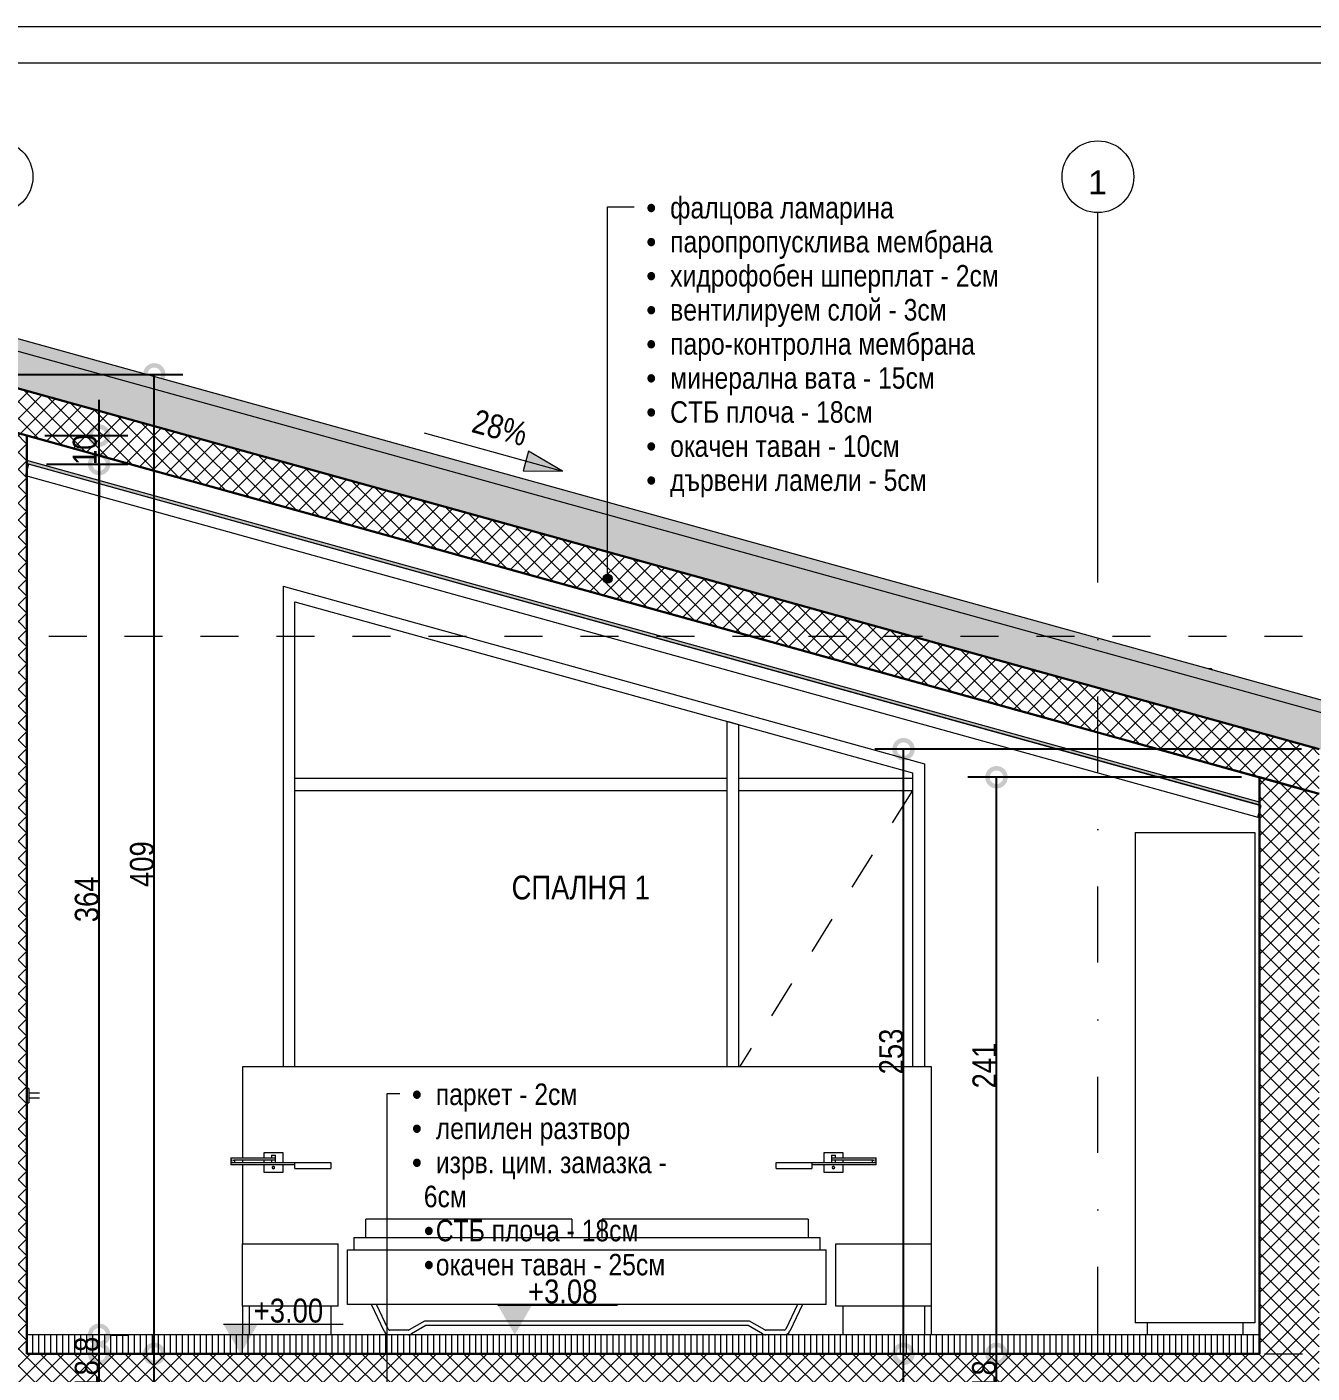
# Model space of a CAD drawing. Header units: centimetres. Extents: x 0 to 25250, y 0 to 2250.
# Drawn here: x 13511 to 14048, y 1687 to 2250 of the extents above; entities that cross this region are included whole.
import ezdxf

# ---------------------------------------------------------------- set-up
doc = ezdxf.new("R2010")
doc.units = ezdxf.units.CM
doc.linetypes.add('21-View-1$0$Dash', pattern=[31.75, 15.875, -15.875])
doc.linetypes.add('21-View-1$0$Dash dot', pattern=[79.375, 31.75, -23.8125, 0, -23.8125])
for name, color, linetype, lineweight in [('A-ANNO-DIMS', 7, 'Continuous', 9), ('A-ANNO-NOTE', 7, 'Continuous', 9), ('A-AREA-IDEN', 7, 'Continuous', 9), ('A-CLNG', 7, 'Continuous', 15), ('A-CLNG-PATT', 7, 'Continuous', 15), ('A-DETL', 7, 'Continuous', 9), ('A-DETL-MBND', 7, 'Continuous', 9), ('A-DOOR', 7, 'Continuous', 9), ('A-FLOR-FNSH', 7, 'Continuous', 9), ('A-FLOR-LEVL', 7, 'Continuous', 9), ('A-FLOR-MCUT', 7, 'Continuous', 9), ('A-FLOR-PATT', 7, 'Continuous', 9), ('A-GLAZ-CWMG', 7, 'Continuous', 9), ('A-ROOF', 7, 'Continuous', 9), ('A-ROOF-FNSH', 7, 'Continuous', 9), ('A-ROOF-OTLN', 7, 'Continuous', 9), ('A-ROOF-PATT', 7, 'Continuous', 9), ('A-WALL', 7, 'Continuous', 9), ('E-LITE-EQPM', 7, 'Continuous', 9), ('G-ANNO-DIMS', 7, 'Continuous', 9), ('G-ANNO-TEXT', 7, 'Continuous', 9), ('G-ANNO-TTLB', 7, 'Continuous', 9), ('I-FURN', 7, 'Continuous', 9), ('I-WALL', 7, 'Continuous', 9), ('S-COLS', 7, 'Continuous', 9), ('S-GRID', 7, 'Continuous', 9), ('S-GRID-IDEN', 7, 'Continuous', 9)]:
    doc.layers.add(name, color=color, linetype=linetype, lineweight=lineweight)
doc.styles.add('21-View-1$0$Arial', font='arial.ttf', dxfattribs={"height": 10})
doc.styles.add('21-View-1$0$Arial Narrow', font='ARIALN.TTF', dxfattribs={"height": 10})
doc.styles.add('21-View-1$0$Arial Narrow_1', font='ARIALN.TTF', dxfattribs={"height": 10})
doc.styles.add('21-View-1$0$Arial Narrow_2', font='ARIALN.TTF', dxfattribs={"height": 9})
doc.styles.add('21-View-1$0$Arial Narrow_3', font='ARIALN.TTF', dxfattribs={"height": 10})
doc.dimstyles.new('21-View-1$0$TEC_DIM', dxfattribs={"dimscale": 30.48, "dimtxt": 10.23431, "dimasz": 0.492126, "dimexe": 0.393701, "dimexo": 0.246063, "dimgap": 0, "dimtad": 1, "dimdec": 0, "dimzin": 0, "dimdsep": 46, "dimtxsty": '21-View-1$0$Arial Narrow', "dimblk1": '21-View-1$0$_DotSmall', "dimblk2": '21-View-1$0$_DotSmall', "dimsah": 1, "dimcen": 0.09, "dimazin": 0, "dimtfac": 1, "dimtdec": 4, "dimtix": 1, "dimtmove": 0, "dimatfit": 3, "dimfxl": 1, "dimtvp": 1, "dimtolj": 1, "dimtzin": 0, "dimarcsym": 2})
doc.dimstyles.new('21-View-1$0$TEC_DIM_1', dxfattribs={"dimscale": 30.48, "dimtxt": 10.23431, "dimasz": 0.492126, "dimexe": 0.393701, "dimexo": 0.246063, "dimgap": 0, "dimtad": 1, "dimdec": 0, "dimzin": 0, "dimdsep": 46, "dimtxsty": '21-View-1$0$Arial Narrow_3', "dimblk1": '21-View-1$0$_DotSmall', "dimblk2": '21-View-1$0$_DotSmall', "dimsah": 1, "dimcen": 0.09, "dimazin": 0, "dimtfac": 1, "dimtdec": 4, "dimtix": 1, "dimtmove": 0, "dimatfit": 3, "dimfxl": 1, "dimtvp": 1, "dimtolj": 1, "dimtzin": 0, "dimarcsym": 2})
pattern_1 = [(45, (13129.3803, 1729.181), (-3.535534, 3.535534), []), (135, (13129.3803, 1729.181), (-3.535534, -3.535534), [])]

# ---------------------------------------------------------------- blocks, each defined once
blk = doc.blocks.new('TEC_ОФИЦИАЛНА РАМКА - TEC_ОФИЦИАЛНА РАМКА-2548455-СГРАДА ТИП III - ВЕРТИКАЛНИ РАЗРЕЗИ 3-3_ 4-4')
at = {"layer": 'G-ANNO-TTLB'}
for p, q in [((41.621, 40.554), (-15.379, 40.554)), ((-13.129, 40.254), (41.321, 40.254))]:
    blk.add_line(p, q, dxfattribs=at)
blk = doc.blocks.new('ЛЕГЛО - ДВОЙНО - 200x200cm-2336722-3-3')
at = {"layer": 'I-FURN', "color": 253, "true_color": 0xaaaaaa}
for p, q in [((-456.49, 356.26), (-542.52, 356.26)), ((-542.52, 353.72), (-542.52, 356.26)), ((-456.49, 356.26), (-456.49, 353.72)), ((-357.76, 356.26), (-443.79, 356.26)), ((-443.79, 353.72), (-443.79, 356.26)), ((-357.76, 356.26), (-357.76, 353.72)), ((-542.52, 351.18), (-542.52, 353.72)), ((-542.52, 348.64), (-542.52, 351.18)), ((-456.49, 353.72), (-456.49, 351.18)), ((-456.49, 351.18), (-456.49, 348.64)), ((-443.79, 351.18), (-443.79, 353.72)), ((-443.79, 348.64), (-443.79, 351.18)), ((-357.76, 353.72), (-357.76, 351.18)), ((-357.76, 351.18), (-357.76, 348.64)), ((-594.14, 346), (-554.14, 346)), ((-594.14, 320), (-594.14, 346)), ((-554.14, 320), (-554.14, 346)), ((-550.14, 343.56), (-350.14, 343.56)), ((-550.14, 320.7), (-550.14, 343.56)), ((-547.6, 348.64), (-547.6, 343.56)), ((-547.6, 348.64), (-545.06, 348.64)), ((-545.06, 348.64), (-355.22, 348.64)), ((-355.22, 348.64), (-352.68, 348.64)), ((-352.68, 343.56), (-352.68, 348.64)), ((-350.14, 320.7), (-350.14, 343.56)), ((-346.14, 346), (-306.14, 346)), ((-346.14, 320), (-346.14, 346)), ((-306.14, 320), (-306.14, 346)), ((-554.14, 320), (-594.14, 320)), ((-591.14, 308), (-591.14, 320)), ((-557.14, 320), (-557.14, 308)), ((-350.14, 320.7), (-550.14, 320.7)), ((-534.92, 309.47), (-540.15, 320.7)), ((-533.19, 310.27), (-538.05, 320.7)), ((-533.16, 310.27), (-538.02, 320.7)), ((-362.23, 320.7), (-367.1, 310.27)), ((-360.13, 320.7), (-365.37, 309.47)), ((-306.14, 320), (-346.14, 320)), ((-343.14, 308), (-343.14, 320)), ((-309.14, 320), (-309.14, 308)), ((-524.75, 309.91), (-532.61, 309.91)), ((-517.98, 313.72), (-524.44, 309.99)), ((-517.47, 311.81), (-523.48, 308.34)), ((-517.44, 311.81), (-523.45, 308.34)), ((-382.3, 313.72), (-517.98, 313.72)), ((-382.81, 311.81), (-517.47, 311.81)), ((-376.8, 308.34), (-382.81, 311.81)), ((-375.85, 309.99), (-382.3, 313.72)), ((-367.67, 309.91), (-375.53, 309.91)), ((-524.75, 308), (-532.61, 308)), ((-367.67, 308), (-375.53, 308))]:
    blk.add_line(p, q, dxfattribs=at)
for centre, radius, start, end in [((-532.61, 310.54), 0.635, 205, 270), ((-532.58, 310.54), 0.635, 205, 270), ((-524.75, 310.54), 0.635, 270, 300), ((-375.53, 310.54), 0.635, 240, 270), ((-367.67, 310.54), 0.635, 270, 335), ((-532.61, 310.54), 2.54, 205, 270), ((-524.75, 310.54), 2.54, 270, 300), ((-524.72, 310.54), 2.54, 285, 300), ((-375.53, 310.54), 2.54, 240, 270), ((-367.67, 310.54), 2.54, 270, 335)]:
    blk.add_arc(centre, radius, start, end, dxfattribs=at)
blk = doc.blocks.new('ГАРДЕРОБ - Гардероб 210-2502721-3-3')
at = {"layer": 'I-FURN', "color": 253, "true_color": 0xaaaaaa}
for p, q in [((-221.14, 518), (-171.14, 518)), ((-221.14, 518), (-221.14, 313)), ((-171.14, 518), (-171.14, 313)), ((-171.14, 313), (-221.14, 313)), ((-216.14, 313), (-216.14, 308)), ((-176.14, 313), (-176.14, 308))]:
    blk.add_line(p, q, dxfattribs=at)
blk = doc.blocks.new('Rectangular Mullion - TEC_DOGRAMA_TERASI_EX-2486679-3-3')
at = {"layer": 'A-GLAZ-CWMG'}
blk.add_line((-314.14, 538), (-314.14, 420), dxfattribs=at)
blk = doc.blocks.new('Rectangular Mullion - TEC_DOGRAMA_TERASI_EX-2493950-3-3')
at = {"layer": 'A-GLAZ-CWMG'}
blk.add_line((-572.14, 538), (-572.14, 614.4), dxfattribs=at)
blk = doc.blocks.new('Rectangular Mullion - TEC_DOGRAMA_TERASI_INT-2486674-3-3')
at = {"layer": 'A-GLAZ-CWMG'}
for p, q in [((-391.64, 538), (-391.64, 420)), ((-386.64, 420), (-386.64, 538))]:
    blk.add_line(p, q, dxfattribs=at)
blk = doc.blocks.new('TEC_DOOR-INT - 80x200-V1-3-3')
at = {"layer": 'A-DOOR'}
for p, q in [((-683.34, 411), (-684.14, 411)), ((-683.34, 411), (-683.34, 408)), ((-680.34, 409), (-683.34, 409)), ((-683.34, 408), (-683.34, 405)), ((-683.34, 407), (-680.34, 407)), ((-684.14, 405), (-683.34, 405))]:
    blk.add_line(p, q, dxfattribs=at)
at = {"layer": 'A-DOOR', "flags": 128}
for points in [[(-678.84, 409), (-678.84, 409), (-678.85, 409), (-678.85, 409), (-678.86, 409), (-678.87, 409), (-678.89, 409), (-678.9, 409), (-678.92, 409), (-678.94, 409), (-678.96, 409), (-678.99, 409), (-679.01, 409), (-679.04, 409), (-679.07, 409), (-679.11, 409), (-679.14, 409), (-679.18, 409), (-679.22, 409), (-679.26, 409), (-679.3, 409), (-679.34, 409), (-679.39, 409), (-679.43, 409), (-679.48, 409), (-679.53, 409), (-679.58, 409), (-679.64, 409), (-679.69, 409), (-679.74, 409), (-679.8, 409), (-679.86, 409), (-679.91, 409), (-679.97, 409), (-680.03, 409), (-680.09, 409), (-680.15, 409), (-680.21, 409), (-680.27, 409), (-680.33, 409), (-680.34, 409)], [(-680.34, 407), (-680.28, 407), (-680.22, 407), (-680.16, 407), (-680.1, 407), (-680.05, 407), (-679.99, 407), (-679.93, 407), (-679.87, 407), (-679.82, 407), (-679.76, 407), (-679.7, 407), (-679.65, 407), (-679.6, 407), (-679.55, 407), (-679.5, 407), (-679.45, 407), (-679.4, 407), (-679.35, 407), (-679.31, 407), (-679.27, 407), (-679.23, 407), (-679.19, 407), (-679.15, 407), (-679.11, 407), (-679.08, 407), (-679.05, 407), (-679.02, 407), (-678.99, 407), (-678.97, 407), (-678.95, 407), (-678.92, 407), (-678.91, 407), (-678.89, 407), (-678.88, 407), (-678.87, 407), (-678.86, 407), (-678.85, 407), (-678.85, 407), (-678.84, 407)]]:
    blk.add_lwpolyline(points, dxfattribs=at)
blk = doc.blocks.new('TEC-GLASSDOOR - TEC-GLASSDOOR-2486681-3-3')
at = {"layer": 'A-DOOR', "linetype": '21-View-1$0$Dash'}
blk.add_line((-314.14, 535.5), (-386.44, 420), dxfattribs=at)
blk = doc.blocks.new('Rectangular Mullion - TEC_DOGRAMA_TERASI_EX-2493953-3-3')
at = {"layer": 'A-GLAZ-CWMG'}
blk.add_line((-314.14, 542.85), (-314.14, 538), dxfattribs=at)
blk = doc.blocks.new('Rectangular Mullion - TEC_DOGRAMA_TERASI_EX-2486685-3-3')
at = {"layer": 'A-GLAZ-CWMG'}
blk.add_line((-572.14, 420), (-572.14, 538), dxfattribs=at)
blk = doc.blocks.new('Rectangular Mullion - TEC_DOGRAMA_TERASI_INT-2419928-3-3')
at = {"layer": 'A-GLAZ-CWMG'}
for p, q in [((-572.14, 535.5), (-572.14, 540.5)), ((-391.64, 540.5), (-572.14, 540.5)), ((-391.64, 540.5), (-391.64, 535.5)), ((-572.14, 535.5), (-391.64, 535.5))]:
    blk.add_line(p, q, dxfattribs=at)
blk = doc.blocks.new('Rectangular Mullion - TEC_DOGRAMA_TERASI_INT-2419929-3-3')
at = {"layer": 'A-GLAZ-CWMG'}
for p, q in [((-386.64, 535.5), (-386.64, 540.5)), ((-314.14, 540.5), (-386.64, 540.5)), ((-314.14, 540.5), (-314.14, 535.5)), ((-386.64, 535.5), (-314.14, 535.5))]:
    blk.add_line(p, q, dxfattribs=at)
blk = doc.blocks.new('Rectangular Mullion - TEC_DOGRAMA_TERASI_INT-2493947-3-3')
at = {"layer": 'A-GLAZ-CWMG'}
for p, q in [((-390.48, 564.02), (-391.64, 564.35)), ((-391.64, 564.35), (-391.64, 538)), ((-386.64, 562.96), (-390.48, 564.02)), ((-386.64, 538), (-386.64, 562.96))]:
    blk.add_line(p, q, dxfattribs=at)
blk = doc.blocks.new('Rectangular Mullion - TEC_DOGRAMA_TERASI_EX-2493948-3-3')
at = {"layer": 'A-GLAZ-CWMG'}
blk.add_line((-390.48, 564.02), (-314.14, 542.85), dxfattribs=at)
blk = doc.blocks.new('Rectangular Mullion - TEC_DOGRAMA_TERASI_EX-2493949-3-3')
at = {"layer": 'A-GLAZ-CWMG'}
blk.add_line((-572.14, 614.4), (-390.48, 564.02), dxfattribs=at)
blk = doc.blocks.new('Grid - TEC_GRID_CIRCLE-145857-3-3')
at = {"layer": 'S-GRID-IDEN'}
blk.add_circle((-696.64, 792.09), 15, dxfattribs=at)
blk = doc.blocks.new('Spot Elevations - ELEVATION_PROJECT-150941-3-3')
at = {"layer": 'A-ANNO-NOTE'}
blk.add_hatch(color=256, dxfattribs=at).paths.add_polyline_path([(-602.03, 312.39), (-587.72, 312.39), (-594.88, 300)])
blk.add_line((-602.03, 312.39), (-552.03, 312.39), dxfattribs=at)
blk = doc.blocks.new('21-View-1$0$_DotSmall')
at = {"color": 0, "linetype": 'ByBlock', "const_width": 0.5}
blk.add_lwpolyline([(-0.0625, 0, 1), (0.0625, 0, 1)], format="xyb", close=True, dxfattribs=at)
blk = doc.blocks.new('*D3119')
at = {"layer": 'A-ANNO-DIMS', "color": 0, "lineweight": -2, "transparency": 16777216}
for p, q in [((13541.42, 1677.28), (13541.42, 1695.28)), ((13546.27, 1695.28), (13553.42, 1695.28)), ((13546.27, 1677.28), (13553.42, 1677.28))]:
    blk.add_line(p, q, dxfattribs=at)
at = {"layer": 'A-ANNO-DIMS', "color": 0, "lineweight": -2, "transparency": 16777216, "xscale": 15, "yscale": 15, "zscale": 15}
for p, rotation in [((13541.42, 1695.28), 90), ((13541.42, 1677.28), 270)]:
    blk.add_blockref('21-View-1$0$_DotSmall', p, dxfattribs=dict(at, rotation=rotation))
at = {"layer": 'A-ANNO-DIMS', "color": 0, "transparency": 16777216, "insert": (13536.32, 1686.28), "char_height": 10, "width": 15.2053, "attachment_point": 5, "rotation": 90, "style": '21-View-1$0$Arial Narrow'}
blk.add_mtext('\\A1;18', dxfattribs=at)
blk = doc.blocks.new('*D3120')
at = {"layer": 'A-ANNO-DIMS', "color": 0, "lineweight": -2, "transparency": 16777216}
for p, q in [((13541.42, 1695.28), (13541.42, 1703.28)), ((13546.27, 1703.28), (13553.42, 1703.28)), ((13546.27, 1695.28), (13553.42, 1695.28))]:
    blk.add_line(p, q, dxfattribs=at)
at = {"layer": 'A-ANNO-DIMS', "color": 0, "lineweight": -2, "transparency": 16777216, "xscale": 15, "yscale": 15, "zscale": 15}
for p, rotation in [((13541.42, 1703.28), 90), ((13541.42, 1695.28), 270)]:
    blk.add_blockref('21-View-1$0$_DotSmall', p, dxfattribs=dict(at, rotation=rotation))
at = {"layer": 'A-ANNO-DIMS', "color": 0, "transparency": 16777216, "insert": (13536.32, 1699.28), "char_height": 10, "width": 7.6026, "attachment_point": 5, "rotation": 90, "style": '21-View-1$0$Arial Narrow'}
blk.add_mtext('\\A1;8', dxfattribs=at)
blk = doc.blocks.new('*D3121')
at = {"layer": 'A-ANNO-DIMS', "color": 0, "lineweight": -2, "transparency": 16777216}
for p, q in [((13519.41, 2067.28), (13553.42, 2067.28)), ((13541.42, 1703.28), (13541.42, 2067.28)), ((13546.27, 1703.28), (13553.42, 1703.28))]:
    blk.add_line(p, q, dxfattribs=at)
at = {"layer": 'A-ANNO-DIMS', "color": 0, "lineweight": -2, "transparency": 16777216, "xscale": 15, "yscale": 15, "zscale": 15}
for p, rotation in [((13541.42, 2067.28), 90), ((13541.42, 1703.28), 270)]:
    blk.add_blockref('21-View-1$0$_DotSmall', p, dxfattribs=dict(at, rotation=rotation))
at = {"layer": 'A-ANNO-DIMS', "color": 0, "transparency": 16777216, "insert": (13536.32, 1885.28), "char_height": 10, "width": 22.8079, "attachment_point": 5, "rotation": 90, "style": '21-View-1$0$Arial Narrow'}
blk.add_mtext('\\A1;364', dxfattribs=at)
blk = doc.blocks.new('*D3122')
at = {"layer": 'A-ANNO-DIMS', "color": 0, "lineweight": -2, "transparency": 16777216}
for p, q in [((13541.42, 2079.14), (13541.42, 2094.14)), ((13518.75, 2079.14), (13553.42, 2079.14)), ((13541.42, 2067.28), (13541.42, 2079.14)), ((13519.41, 2067.28), (13553.42, 2067.28)), ((13541.42, 2067.28), (13541.42, 2052.28))]:
    blk.add_line(p, q, dxfattribs=at)
at = {"layer": 'A-ANNO-DIMS', "color": 0, "lineweight": -2, "transparency": 16777216, "xscale": 15, "yscale": 15, "zscale": 15}
for p, rotation in [((13541.42, 2079.14), 270), ((13541.42, 2067.28), 90)]:
    blk.add_blockref('21-View-1$0$_DotSmall', p, dxfattribs=dict(at, rotation=rotation))
at = {"layer": 'A-ANNO-DIMS', "color": 0, "transparency": 16777216, "insert": (13535.47, 2073.21), "char_height": 10, "width": 15.2053, "attachment_point": 5, "rotation": 90, "style": '21-View-1$0$Arial Narrow_3'}
blk.add_mtext('\\A1;\u200e10', dxfattribs=at)
blk = doc.blocks.new('*D3124')
at = {"layer": 'A-ANNO-DIMS', "color": 0, "lineweight": -2, "transparency": 16777216}
for p, q in [((13564.45, 1395.28), (13564.45, 1695.28)), ((13569.3, 1695.28), (13576.45, 1695.28)), ((13569.3, 1395.28), (13576.45, 1395.28))]:
    blk.add_line(p, q, dxfattribs=at)
at = {"layer": 'A-ANNO-DIMS', "color": 0, "lineweight": -2, "transparency": 16777216, "xscale": 15, "yscale": 15, "zscale": 15}
for p, rotation in [((13564.45, 1695.28), 90), ((13564.45, 1395.28), 270)]:
    blk.add_blockref('21-View-1$0$_DotSmall', p, dxfattribs=dict(at, rotation=rotation))
at = {"layer": 'A-ANNO-DIMS', "color": 0, "transparency": 16777216, "insert": (13559.34, 1545.28), "char_height": 10, "width": 22.8079, "attachment_point": 5, "rotation": 90, "style": '21-View-1$0$Arial Narrow'}
blk.add_mtext('\\A1;300', dxfattribs=at)
blk = doc.blocks.new('*D3125')
at = {"layer": 'A-ANNO-DIMS', "color": 0, "lineweight": -2, "transparency": 16777216}
for p, q in [((13493.75, 2104.76), (13576.45, 2104.76)), ((13564.45, 1695.28), (13564.45, 2104.76)), ((13569.3, 1695.28), (13576.45, 1695.28))]:
    blk.add_line(p, q, dxfattribs=at)
at = {"layer": 'A-ANNO-DIMS', "color": 0, "lineweight": -2, "transparency": 16777216, "xscale": 15, "yscale": 15, "zscale": 15}
for p, rotation in [((13564.45, 2104.76), 90), ((13564.45, 1695.28), 270)]:
    blk.add_blockref('21-View-1$0$_DotSmall', p, dxfattribs=dict(at, rotation=rotation))
at = {"layer": 'A-ANNO-DIMS', "color": 0, "transparency": 16777216, "insert": (13559.34, 1900.02), "char_height": 10, "width": 22.8079, "attachment_point": 5, "rotation": 90, "style": '21-View-1$0$Arial Narrow'}
blk.add_mtext('\\A1;409', dxfattribs=at)
blk = doc.blocks.new('*D3128')
at = {"layer": 'A-ANNO-DIMS', "color": 0, "lineweight": -2, "transparency": 16777216}
for p, q in [((13916.35, 1677.28), (13916.35, 1695.28)), ((13921.2, 1695.28), (13928.35, 1695.28)), ((13921.2, 1677.28), (13928.35, 1677.28))]:
    blk.add_line(p, q, dxfattribs=at)
at = {"layer": 'A-ANNO-DIMS', "color": 0, "lineweight": -2, "transparency": 16777216, "xscale": 15, "yscale": 15, "zscale": 15}
for p, rotation in [((13916.35, 1695.28), 90), ((13916.35, 1677.28), 270)]:
    blk.add_blockref('21-View-1$0$_DotSmall', p, dxfattribs=dict(at, rotation=rotation))
at = {"layer": 'A-ANNO-DIMS', "color": 0, "transparency": 16777216, "insert": (13911.24, 1686.28), "char_height": 10, "width": 15.2053, "attachment_point": 5, "rotation": 90, "style": '21-View-1$0$Arial Narrow'}
blk.add_mtext('\\A1;18', dxfattribs=at)
blk = doc.blocks.new('*D3129')
at = {"layer": 'A-ANNO-DIMS', "color": 0, "lineweight": -2, "transparency": 16777216}
for p, q in [((14018.75, 1936.32), (13904.35, 1936.32)), ((13916.35, 1695.28), (13916.35, 1936.32)), ((13921.2, 1695.28), (13928.35, 1695.28))]:
    blk.add_line(p, q, dxfattribs=at)
at = {"layer": 'A-ANNO-DIMS', "color": 0, "lineweight": -2, "transparency": 16777216, "xscale": 15, "yscale": 15, "zscale": 15}
for p, rotation in [((13916.35, 1936.32), 90), ((13916.35, 1695.28), 270)]:
    blk.add_blockref('21-View-1$0$_DotSmall', p, dxfattribs=dict(at, rotation=rotation))
at = {"layer": 'A-ANNO-DIMS', "color": 0, "transparency": 16777216, "insert": (13911.33, 1815.8), "char_height": 10, "width": 22.8079, "attachment_point": 5, "rotation": 90, "style": '21-View-1$0$Arial Narrow'}
blk.add_mtext('\\A1;241', dxfattribs=at)
blk = doc.blocks.new('*D3131')
at = {"layer": 'A-ANNO-DIMS', "color": 0, "lineweight": -2, "transparency": 16777216}
for p, q in [((13877.51, 1395.28), (13877.51, 1695.28)), ((13882.36, 1695.28), (13889.51, 1695.28)), ((13882.36, 1395.28), (13889.51, 1395.28))]:
    blk.add_line(p, q, dxfattribs=at)
at = {"layer": 'A-ANNO-DIMS', "color": 0, "lineweight": -2, "transparency": 16777216, "xscale": 15, "yscale": 15, "zscale": 15}
for p, rotation in [((13877.51, 1695.28), 90), ((13877.51, 1395.28), 270)]:
    blk.add_blockref('21-View-1$0$_DotSmall', p, dxfattribs=dict(at, rotation=rotation))
at = {"layer": 'A-ANNO-DIMS', "color": 0, "transparency": 16777216, "insert": (13872.41, 1545.28), "char_height": 10, "width": 22.8079, "attachment_point": 5, "rotation": 90, "style": '21-View-1$0$Arial Narrow'}
blk.add_mtext('\\A1;300', dxfattribs=at)
blk = doc.blocks.new('*D3132')
at = {"layer": 'A-ANNO-DIMS', "color": 0, "lineweight": -2, "transparency": 16777216}
for p, q in [((14043.75, 1948.07), (13865.51, 1948.07)), ((13877.51, 1695.28), (13877.51, 1948.07)), ((13882.36, 1695.28), (13889.51, 1695.28))]:
    blk.add_line(p, q, dxfattribs=at)
at = {"layer": 'A-ANNO-DIMS', "color": 0, "lineweight": -2, "transparency": 16777216, "xscale": 15, "yscale": 15, "zscale": 15}
for p, rotation in [((13877.51, 1948.07), 90), ((13877.51, 1695.28), 270)]:
    blk.add_blockref('21-View-1$0$_DotSmall', p, dxfattribs=dict(at, rotation=rotation))
at = {"layer": 'A-ANNO-DIMS', "color": 0, "transparency": 16777216, "insert": (13872.41, 1821.68), "char_height": 10, "width": 22.8079, "attachment_point": 5, "rotation": 90, "style": '21-View-1$0$Arial Narrow'}
blk.add_mtext('\\A1;253', dxfattribs=at)
blk = doc.blocks.new('Rectangular Mullion - TEC_LAMEL-1726567-3-3')
at = {"layer": 'A-GLAZ-CWMG', "color": 253, "lineweight": 5, "true_color": 0xaaaaaa}
for p, q in [((-683.48, 672), (-684.81, 667.18)), ((-168.48, 529.18), (-683.48, 672)), ((-684.81, 667.18), (-169.81, 524.36)), ((-169.81, 524.36), (-168.48, 529.18))]:
    blk.add_line(p, q, dxfattribs=at)
blk = doc.blocks.new('Nachttisch-Leuchte Gelenkarm - 470lm _ 3200K _ 220x420-1642099-3-3')
at = {"layer": 'E-LITE-EQPM', "lineweight": 5}
for p, q in [((-577.14, 384), (-585.14, 384)), ((-585.14, 384), (-585.14, 382)), ((-581.94, 383), (-581.94, 382)), ((-581.94, 383), (-580.34, 383)), ((-580.34, 382), (-580.34, 383)), ((-577.14, 380), (-577.14, 384)), ((-598.94, 382), (-598.94, 381)), ((-598.94, 382), (-597.55, 382)), ((-598.94, 381), (-598.94, 380)), ((-598.14, 380), (-598.94, 380)), ((-598.94, 380), (-598.94, 379)), ((-598.94, 380), (-598.14, 380)), ((-598.14, 379), (-598.94, 379)), ((-598.91, 381), (-598.84, 381)), ((-598.61, 381), (-598.68, 381)), ((-598.61, 381), (-598.54, 381)), ((-598.35, 381), (-598.5, 381)), ((-598.14, 380), (-572.14, 380)), ((-572.14, 379), (-598.14, 379)), ((-598.1, 381), (-597.94, 381)), ((-597.89, 381), (-597.74, 381)), ((-597.64, 381), (-597.71, 381)), ((-597.64, 381), (-597.58, 381)), ((-597.55, 382), (-580.58, 382)), ((-580.58, 381), (-597.55, 381)), ((-597.34, 380), (-597.34, 381)), ((-585.14, 381), (-585.14, 380)), ((-585.14, 379), (-585.14, 376)), ((-581.94, 381), (-581.94, 380)), ((-580.45, 382), (-580.54, 382)), ((-580.54, 381), (-580.45, 381)), ((-580.37, 382), (-580.42, 382)), ((-580.42, 381), (-580.37, 381)), ((-580.36, 382), (-580.34, 382)), ((-580.34, 381), (-580.36, 381)), ((-580.34, 381), (-580.34, 382)), ((-580.34, 380), (-580.34, 381)), ((-577.14, 376), (-577.14, 379)), ((-572.14, 377.5), (-572.14, 380)), ((-572.14, 380), (-557.14, 380)), ((-572.14, 377.5), (-557.14, 377.5)), ((-557.14, 380), (-557.14, 377.5)), ((-585.14, 376), (-577.14, 376))]:
    blk.add_line(p, q, dxfattribs=at)
for start, end in [(0, 180), (150, 180), (180, 0), (180, 225), (15, 120), (240, 0)]:
    blk.add_arc((-581.14, 377.9), 0.5, start, end, dxfattribs=at)
blk = doc.blocks.new('Nachttisch-Leuchte Gelenkarm - 470lm _ 3200K _ 220x420-1674104-3-3')
at = {"layer": 'E-LITE-EQPM', "lineweight": 5}
for p, q in [((-351.14, 384), (-351.14, 380)), ((-343.14, 384), (-351.14, 384)), ((-347.94, 383), (-347.94, 382)), ((-347.94, 383), (-346.34, 383)), ((-346.34, 382), (-346.34, 383)), ((-343.14, 382), (-343.14, 384)), ((-371.14, 377.5), (-371.14, 380)), ((-371.14, 380), (-356.14, 380)), ((-371.14, 377.5), (-356.14, 377.5)), ((-356.14, 380), (-356.14, 377.5)), ((-356.14, 380), (-330.14, 380)), ((-330.14, 379), (-356.14, 379)), ((-351.14, 379), (-351.14, 376)), ((-347.94, 382), (-347.94, 381)), ((-347.94, 382), (-347.93, 382)), ((-347.93, 381), (-347.94, 381)), ((-347.94, 381), (-347.94, 380)), ((-347.92, 382), (-347.86, 382)), ((-347.86, 381), (-347.92, 381)), ((-347.71, 382), (-330.74, 382)), ((-330.74, 381), (-347.71, 381)), ((-346.34, 380), (-346.34, 381)), ((-343.14, 380), (-343.14, 381)), ((-343.14, 376), (-343.14, 379)), ((-330.94, 381), (-330.94, 380)), ((-330.74, 382), (-329.34, 382)), ((-330.71, 381), (-330.65, 381)), ((-330.58, 381), (-330.65, 381)), ((-330.54, 381), (-330.39, 381)), ((-330.35, 381), (-330.19, 381)), ((-329.34, 380), (-330.14, 380)), ((-330.14, 380), (-329.34, 380)), ((-329.34, 379), (-330.14, 379)), ((-329.78, 381), (-329.93, 381)), ((-329.74, 381), (-329.67, 381)), ((-329.61, 381), (-329.67, 381)), ((-329.47, 381), (-329.57, 381)), ((-329.38, 381), (-329.45, 381)), ((-329.34, 381), (-329.34, 382)), ((-329.34, 380), (-329.34, 381)), ((-329.34, 379), (-329.34, 380)), ((-351.14, 376), (-343.14, 376))]:
    blk.add_line(p, q, dxfattribs=at)
for start, end in [(0, 180), (180, 0), (180, 300), (120, 165), (60, 116.8019), (315, 0), (0, 30)]:
    blk.add_arc((-347.14, 377.9), 0.5, start, end, dxfattribs=at)

msp = doc.modelspace()

# ---------------------------------------------------------------- block references
at = {"layer": 'G-ANNO-TTLB', "xscale": 49.99999999999999, "yscale": 49.99999999999999, "zscale": 49.99999999999999}
msp.add_blockref('TEC_ОФИЦИАЛНА РАМКА - TEC_ОФИЦИАЛНА РАМКА-2548455-СГРАДА ТИП III - ВЕРТИКАЛНИ РАЗРЕЗИ 3-3_ 4-4', (12918.96, 222.31), dxfattribs=at)

# ---------------------------------------------------------------- next in the draw order: hatches: boundary and pattern name
at = {"layer": 'A-CLNG-PATT', "true_color": 0xffff80}
msp.add_hatch(color=51, dxfattribs=at).paths.add_polyline_path([(14026.25, 1924.66), (14026.25, 1925.96), (13511.25, 2068.77), (13511.25, 2067.47), (14025.88, 1924.76)])
at = {"layer": 'A-FLOR-PATT'}
h = msp.add_hatch(dxfattribs=at)
h.set_pattern_fill('FP1_6', color=256, style=0, pattern_type=2)
h.set_pattern_definition(pattern_1)
h.paths.add_polyline_path([(13373.73, 1982.28), (13511.25, 1982.28), (13511.25, 2000.28), (12856.25, 2000.28), (12856.25, 1982.28), (13255.16, 1982.28)])
at = {"layer": 'A-FLOR-PATT', "true_color": 0x787878}
h = msp.add_hatch(dxfattribs=at)
h.set_pattern_fill('FP1_5', color=8, style=0, pattern_type=2)
h.set_pattern_definition([(270, (13231.2463, 1703.285), (2.5, -9e-15), [])])
h.paths.add_polyline_path([(12436.25, 1695.28), (12831.25, 1695.28), (12831.25, 1703.28), (12436.25, 1703.28)])
h.paths.add_polyline_path([(14026.25, 1695.28), (14026.25, 1703.28), (13511.25, 1703.28), (13511.25, 1695.28), (14025.88, 1695.28)])
h.paths.add_polyline_path([(12856.25, 1695.28), (13251.25, 1695.28), (13251.25, 1703.28), (12856.25, 1703.28)])
h.paths.add_polyline_path([(13470.55, 1695.28), (13486.25, 1695.28), (13486.25, 1703.28), (13276.25, 1703.28), (13276.25, 1695.28), (13467.06, 1695.28)])
at = {"layer": 'A-FLOR-PATT'}
h = msp.add_hatch(dxfattribs=at)
h.set_pattern_fill('FP1_6', color=256, style=0, pattern_type=2)
h.set_pattern_definition(pattern_1)
h.paths.add_polyline_path([(14026.25, 1677.28), (14051.25, 1677.28), (14051.25, 1695.28), (12411.25, 1695.28), (12411.25, 1677.28), (14025.88, 1677.28)])
at = {"layer": 'A-ROOF-PATT', "true_color": 0xc0c0c0}
msp.add_hatch(color=9, dxfattribs=at).paths.add_polyline_path([(14071.25, 1958.09), (14071.25, 1963.28), (13466.25, 2131.06), (13466.25, 2125.87), (14066.25, 1959.47)])
at = {"layer": 'A-ROOF-PATT', "true_color": 0xffff80}
msp.add_hatch(color=51, dxfattribs=at).paths.add_polyline_path([(14066.25, 1943.91), (14066.25, 1959.47), (13471.25, 2124.48), (13471.25, 2108.92), (14055.52, 1946.88)])
at = {"layer": 'A-ROOF-PATT'}
h = msp.add_hatch(dxfattribs=at)
h.set_pattern_fill('FP1_6', color=256, style=0, pattern_type=2)
h.set_pattern_definition(pattern_1)
h.paths.add_polyline_path([(14051.25, 1929.39), (14051.25, 1948.07), (13486.25, 2104.76), (13486.25, 2086.08), (14025.88, 1936.42)])
at = {"layer": 'A-ROOF-PATT', "lineweight": 5, "true_color": 0xc0c0c0}
msp.add_hatch(color=9, dxfattribs=at).paths.add_polyline_path([(14006.49, 1981.24), (14006.49, 1981.39), (14006.22, 1981.65), (14004.98, 1981.65), (14006.33, 1981.28)])
at = {"layer": 'G-ANNO-DIMS'}
msp.add_hatch(color=256, dxfattribs=at).paths.add_polyline_path([(13734.99, 2064.31), (13720.83, 2072.65), (13718.56, 2064.45)])
at = {"layer": 'G-ANNO-TEXT'}
h = msp.add_hatch(color=256, dxfattribs=at)
edge = h.paths.add_edge_path()
edge.add_arc((13753.85, 2019.35), 1.88, 0, 360)
at = {"layer": 'S-COLS'}
h = msp.add_hatch(dxfattribs=at)
h.set_pattern_fill('FP1_6', color=256, style=0, pattern_type=2)
h.set_pattern_definition(pattern_1)
h.paths.add_polyline_path([(13486.25, 1695.28), (13511.25, 1695.28), (13511.25, 1982.28), (13486.25, 1982.28), (13486.25, 1703.28)])
h.paths.add_polyline_path([(13511.25, 2000.28), (13511.25, 2079.14), (13486.25, 2086.08), (13486.25, 2000.28), (13492.3, 2000.28)])
h = msp.add_hatch(dxfattribs=at)
h.set_pattern_fill('FP1_6', color=256, style=0, pattern_type=2)
h.set_pattern_definition(pattern_1)
h.paths.add_polyline_path([(14051.25, 1695.28), (14051.25, 1929.39), (14026.25, 1936.32), (14026.25, 1695.28)])

# ---------------------------------------------------------------- next in the draw order: linework, layer by layer
at = {"layer": 'A-CLNG', "lineweight": 5}
for p, q in [((14026.25, 1925.96), (13511.25, 2068.77)), ((13511.25, 2068.77), (13511.25, 2067.47)), ((13511.25, 2067.47), (14026.25, 1924.66)), ((14026.25, 1924.66), (14026.25, 1925.96))]:
    msp.add_line(p, q, dxfattribs=at)
at = {"layer": 'A-DETL', "color": 7, "lineweight": 30}
for p, q in [((13486.25, 2086.08), (14051.25, 1929.39)), ((13511.25, 2000.28), (13511.25, 2079.14)), ((13946.25, 1958.51), (13511.25, 2079.14)), ((13511.25, 1703.28), (13511.25, 1982.28)), ((14046.44, 1930.72), (13971.25, 1951.57)), ((13511.25, 1695.28), (13511.25, 1703.28))]:
    msp.add_line(p, q, dxfattribs=at)
at = {"layer": 'A-DETL-MBND'}
msp.add_line((13618.25, 2016.26), (13618.25, 1815.28), dxfattribs=at)
at = {"layer": 'A-FLOR-FNSH', "lineweight": 30}
for p, q in [((13511.25, 1982.28), (13511.25, 2000.28)), ((14026.25, 1695.28), (13511.25, 1695.28))]:
    msp.add_line(p, q, dxfattribs=at)
at = {"layer": 'A-FLOR-FNSH'}
for p, q in [((13662.77, 1703.28), (13511.25, 1703.28)), ((13819.86, 1703.28), (13670.64, 1703.28)), ((14026.25, 1703.28), (13827.72, 1703.28)), ((14026.25, 1695.28), (14026.25, 1703.28))]:
    msp.add_line(p, q, dxfattribs=at)
at = {"layer": 'A-FLOR-LEVL', "linetype": '21-View-1$0$Dash'}
for p, q in [((12313.83, 1995.28), (14177.93, 1995.28)), ((12313.83, 1695.28), (14177.93, 1695.28))]:
    msp.add_line(p, q, dxfattribs=at)
at = {"layer": 'A-FLOR-MCUT'}
msp.add_line((13511.25, 1703.28), (13511.25, 1695.28), dxfattribs=at)
at = {"layer": 'A-ROOF', "lineweight": 30}
msp.add_line((14051.25, 1948.07), (13486.25, 2104.76), dxfattribs=at)
at = {"layer": 'A-ROOF-FNSH'}
for p, q in [((14071.25, 1963.28), (13466.25, 2131.06)), ((13471.25, 2124.48), (14066.25, 1959.47))]:
    msp.add_line(p, q, dxfattribs=at)
at = {"layer": 'A-ROOF-OTLN'}
for p, q in [((14006.22, 1981.65), (14004.98, 1981.65)), ((14006.49, 1981.24), (14006.49, 1981.39))]:
    msp.add_line(p, q, dxfattribs=at)
msp.add_arc((14006.22, 1981.39), 0.261, 0, 90, dxfattribs=at)
at = {"layer": 'A-WALL'}
for p, q in [((13618.25, 2016.26), (13886.25, 1941.94)), ((13886.25, 1941.94), (13886.25, 1815.28))]:
    msp.add_line(p, q, dxfattribs=at)
at = {"layer": 'G-ANNO-DIMS'}
for p, q in [((13677.18, 2080.34), (13734.99, 2064.31)), ((13720.83, 2072.65), (13718.56, 2064.45)), ((13734.99, 2064.31), (13720.83, 2072.65)), ((13718.56, 2064.45), (13734.99, 2064.31))]:
    msp.add_line(p, q, dxfattribs=at)
at = {"layer": 'G-ANNO-TEXT'}
for p, q in [((13753.85, 2174.81), (13765.01, 2174.81)), ((13753.85, 2019.35), (13753.85, 2174.81)), ((13661.79, 1804.14), (13667.08, 1804.14)), ((13661.79, 1682.04), (13661.79, 1804.14))]:
    msp.add_line(p, q, dxfattribs=at)
msp.add_circle((13753.85, 2019.35), 1.88, dxfattribs=at)
at = {"layer": 'I-WALL'}
for p, q in [((13889.25, 1815.28), (13601.25, 1815.28)), ((13601.25, 1815.28), (13601.25, 1777.28)), ((13889.25, 1741.28), (13889.25, 1815.28)), ((13601.25, 1776.28), (13601.25, 1775.28)), ((13601.25, 1774.28), (13601.25, 1741.28)), ((13601.25, 1715.28), (13601.25, 1703.28)), ((13889.25, 1703.28), (13889.25, 1715.28))]:
    msp.add_line(p, q, dxfattribs=at)
at = {"layer": 'S-COLS', "lineweight": 30}
for p, q in [((14051.25, 1929.39), (14026.25, 1936.32)), ((14026.25, 1936.32), (14026.25, 1695.28))]:
    msp.add_line(p, q, dxfattribs=at)
at = {"layer": 'S-GRID', "color": 1, "lineweight": 18, "true_color": 0xff0000}
msp.add_line((13958.75, 2047.38), (13958.75, 2172.38), dxfattribs=at)
at = {"layer": 'S-GRID', "color": 1, "linetype": '21-View-1$0$Dash dot', "lineweight": 18, "true_color": 0xff0000}
msp.add_line((13958.75, 1302.54), (13958.75, 2047.38), dxfattribs=at)

# ---------------------------------------------------------------- next in the draw order: block references
at = {"layer": 'A-ANNO-NOTE'}
msp.add_blockref('Spot Elevations - ELEVATION_PROJECT-150941-3-3', (14195.39, 1395.28), dxfattribs=at)
at = {"layer": 'A-DOOR'}
for name in ['TEC-GLASSDOOR - TEC-GLASSDOOR-2486681-3-3', 'TEC_DOOR-INT - 80x200-V1-3-3']:
    msp.add_blockref(name, (14195.39, 1395.28), dxfattribs=at)
at = {"layer": 'A-GLAZ-CWMG', "color": 253, "lineweight": 5, "true_color": 0xaaaaaa}
msp.add_blockref('Rectangular Mullion - TEC_LAMEL-1726567-3-3', (14195.39, 1395.28), dxfattribs=at)
at = {"layer": 'A-GLAZ-CWMG'}
for name in ['Rectangular Mullion - TEC_DOGRAMA_TERASI_EX-2493950-3-3', 'Rectangular Mullion - TEC_DOGRAMA_TERASI_EX-2493949-3-3', 'Rectangular Mullion - TEC_DOGRAMA_TERASI_INT-2493947-3-3', 'Rectangular Mullion - TEC_DOGRAMA_TERASI_EX-2493948-3-3', 'Rectangular Mullion - TEC_DOGRAMA_TERASI_EX-2493953-3-3', 'Rectangular Mullion - TEC_DOGRAMA_TERASI_INT-2419928-3-3', 'Rectangular Mullion - TEC_DOGRAMA_TERASI_EX-2486685-3-3', 'Rectangular Mullion - TEC_DOGRAMA_TERASI_INT-2486674-3-3', 'Rectangular Mullion - TEC_DOGRAMA_TERASI_INT-2419929-3-3', 'Rectangular Mullion - TEC_DOGRAMA_TERASI_EX-2486679-3-3']:
    msp.add_blockref(name, (14195.39, 1395.28), dxfattribs=at)
at = {"layer": 'E-LITE-EQPM', "lineweight": 5}
for name in ['Nachttisch-Leuchte Gelenkarm - 470lm _ 3200K _ 220x420-1642099-3-3', 'Nachttisch-Leuchte Gelenkarm - 470lm _ 3200K _ 220x420-1674104-3-3']:
    msp.add_blockref(name, (14195.39, 1395.28), dxfattribs=at)
at = {"layer": 'G-ANNO-DIMS'}
msp.add_blockref('Spot Elevations - ELEVATION_PROJECT-150941-3-3', (14309.98, 1403.28), dxfattribs=at)
at = {"layer": 'I-FURN', "color": 253, "true_color": 0xaaaaaa}
for name in ['ГАРДЕРОБ - Гардероб 210-2502721-3-3', 'ЛЕГЛО - ДВОЙНО - 200x200cm-2336722-3-3']:
    msp.add_blockref(name, (14195.39, 1395.28), dxfattribs=at)
at = {"layer": 'S-GRID-IDEN'}
for p in [(14195.39, 1395.28), (14655.39, 1395.28)]:
    msp.add_blockref('Grid - TEC_GRID_CIRCLE-145857-3-3', p, dxfattribs=at)

# ---------------------------------------------------------------- next in the draw order: texts
at = {"layer": 'A-AREA-IDEN', "insert": (13742.64, 1885.11), "char_height": 10, "width": 58.9, "attachment_point": 8, "line_spacing_factor": 0.949189, "style": '21-View-1$0$Arial Narrow_1'}
msp.add_mtext('\\pt63.5,127,190.5,254,317.5,381,444.5,508,571.5,635,698.5,762,825.5,889,952.5,1016,1079.5,1143,1206.5,1270,1333.5,1397,1460.5,1524,1587.5,1651,1714.5,1778,1841.5,1905,1968.5,2032;{\\fArial Narrow|b0|i0|c204|p34;СПАЛНЯ }1', dxfattribs=at)
at = {"layer": 'G-ANNO-DIMS', "insert": (13699.2, 2090.41), "char_height": 10, "width": 27.5081, "attachment_point": 1, "rotation": 344.5, "line_spacing_factor": 0.974696, "style": '21-View-1$0$Arial Narrow'}
msp.add_mtext('28%', dxfattribs=at)
at = {"layer": 'G-ANNO-DIMS', "char_height": 10, "width": 34.7536, "attachment_point": 1, "line_spacing_factor": 0.974696, "style": '21-View-1$0$Arial Narrow'}
for s, insert in [('+3.08', (13720.63, 1726.37)), ('+3.00', (13606.03, 1718.37))]:
    msp.add_mtext(s, dxfattribs=dict(at, insert=insert))
at = {"layer": 'G-ANNO-TEXT', "char_height": 9, "attachment_point": 1, "line_spacing_factor": 0.949189, "style": '21-View-1$0$Arial Narrow_2'}
for s, insert, width in [('\\pi-5.00004,l5.00004,t9.99999,15.00003,19.99998,25.00002,29.99997,35.00001,39.99996,45,50.00004,54.99999,60.00003,64.99998,70.00002,74.99997,80.00001,84.99996,90,95.00004,99.99999,105.00003,109.99998,115.00002,119.99997,125.00001,129.99996,135,140.00004,144.99999,150.00003,154.99998,160.00002;{\\fSymbol|b0|i0|c2|p18;·^I\\fArial Narrow|b0|i0|c204|p34;фалцова ламарина\\P\\fSymbol|b0|i0|c2|p18;·^I\\fArial Narrow|b0|i0|c204|p34;паропропусклива мембрана\\P\\fSymbol|b0|i0|c2|p18;·^I\\fArial Narrow|b0|i0|c204|p34;хидрофобен шперплат }- 2{\\fArial Narrow|b0|i0|c204|p34;см\\P\\fSymbol|b0|i0|c2|p18;·^I\\fArial Narrow|b0|i0|c204|p34;вентилируем слой }- 3{\\fArial Narrow|b0|i0|c204|p34;см\\P\\fSymbol|b0|i0|c2|p18;·^I\\fArial Narrow|b0|i0|c204|p34;паро}-{\\fArial Narrow|b0|i0|c204|p34;контролна мембрана\\P\\fSymbol|b0|i0|c2|p18;·^I\\fArial Narrow|b0|i0|c204|p34;минерална вата }- 15{\\fArial Narrow|b0|i0|c204|p34;см\\P\\fSymbol|b0|i0|c2|p18;·^I\\fArial Narrow|b0|i0|c204|p34;СТБ плоча }- 18{\\fArial Narrow|b0|i0|c204|p34;см\\P\\fSymbol|b0|i0|c2|p18;·^I\\fArial Narrow|b0|i0|c204|p34;окачен таван }- 10{\\fArial Narrow|b0|i0|c204|p34;см\\P\\fSymbol|b0|i0|c2|p18;·^I\\fArial Narrow|b0|i0|c204|p34;дървени ламели }- 5{\\fArial Narrow|b0|i0|c204|p34;см}', (13770.01, 2178.96), 216.6), ('\\pi-5.00004,l5.00004,t9.99999,15.00003,19.99998,25.00002,29.99997,35.00001,39.99996,45,50.00004,54.99999,60.00003,64.99998,70.00002,74.99997,80.00001,84.99996,90,95.00004,99.99999,105.00003,109.99998,115.00002,119.99997,125.00001,129.99996,135,140.00004,144.99999,150.00003,154.99998,160.00002;{\\fSymbol|b0|i0|c2|p18;·^I\\fArial Narrow|b0|i0|c204|p34;паркет }- 2{\\fArial Narrow|b0|i0|c204|p34;см\\P\\fSymbol|b0|i0|c2|p18;·^I\\fArial Narrow|b0|i0|c204|p34;лепилен разтвор \\P\\fSymbol|b0|i0|c2|p18;·^I\\fArial Narrow|b0|i0|c204|p34;изрв}. {\\fArial Narrow|b0|i0|c204|p34;цим}. {\\fArial Narrow|b0|i0|c204|p34;замазка }- \\P\\pi0,t5.00004,9.99999,15.00003,19.99998,25.00002,29.99997,35.00001,39.99996,45,50.00004,54.99999,60.00003,64.99998,70.00002,74.99997,80.00001,84.99996,90,95.00004,99.99999,105.00003,109.99998,115.00002,119.99997,125.00001,129.99996,135,140.00004,144.99999,150.00003,154.99998,160.00002;6{\\fArial Narrow|b0|i0|c204|p34;см \\P\\pi-5.00004,t9.99999,15.00003,19.99998,25.00002,29.99997,35.00001,39.99996,45,50.00004,54.99999,60.00003,64.99998,70.00002,74.99997,80.00001,84.99996,90,95.00004,99.99999,105.00003,109.99998,115.00002,119.99997,125.00001,129.99996,135,140.00004,144.99999,150.00003,154.99998,160.00002;\\fSymbol|b0|i0|c2|p18;·^I\\fArial Narrow|b0|i0|c204|p34;СТБ плоча }- 18{\\fArial Narrow|b0|i0|c204|p34;см\\P\\fSymbol|b0|i0|c2|p18;·^I\\fArial Narrow|b0|i0|c204|p34;окачен таван }- 25{\\fArial Narrow|b0|i0|c204|p34;см}', (13672.08, 1808.3), 123.927)]:
    msp.add_mtext(s, dxfattribs=dict(at, insert=insert, width=width))
at = {"layer": 'S-GRID-IDEN', "insert": (13958.59, 2184.99), "char_height": 10, "width": 8.25, "attachment_point": 5, "line_spacing_factor": 0.936439, "style": '21-View-1$0$Arial'}
msp.add_mtext('\\pt50,100,150,200,250,300,350,400,450,500,550,600,650,700,750,800,850,900,950,1000,1050,1100,1150,1200,1250,1300,1350,1400,1450,1500,1550,1600;1', dxfattribs=at)

# ---------------------------------------------------------------- next in the draw order: dimensions: what is measured, and where the dimension line sits
at = {"layer": 'A-ANNO-DIMS'}
for base, p1, p2, override, picture, middle in [((13564.45, 2104.76), (13561.8, 1695.28), (13486.25, 2104.76), {"dimpost": '<>', "dimfxl": 416.382981}, '*D3125', (13559.34, 1900.02)), ((13541.42, 2067.28), (13538.77, 1703.28), (13511.91, 2067.28), {"dimpost": '<>', "dimfxl": 364.98867}, '*D3121', (13536.32, 1885.28)), ((13877.51, 1948.07), (13874.86, 1695.28), (14051.25, 1948.07), {"dimpost": '<>', "dimfxl": 308.237272}, '*D3132', (13872.41, 1821.68)), ((13916.35, 1936.32), (13913.7, 1695.28), (14026.25, 1936.32), {"dimpost": '<>', "dimfxl": 266.019337}, '*D3129', (13911.33, 1815.8)), ((13541.42, 1703.28), (13538.77, 1695.28), (13538.77, 1703.28), {"dimpost": '<>', "dimfxl": 8}, '*D3120', (13536.32, 1699.28)), ((13541.42, 1695.28), (13538.77, 1677.28), (13538.77, 1695.28), {"dimpost": '<>', "dimfxl": 18}, '*D3119', (13536.32, 1686.28)), ((13564.45, 1695.28), (13561.8, 1395.28), (13561.8, 1695.28), {"dimpost": '<>', "dimfxl": 300}, '*D3124', (13559.34, 1545.28)), ((13877.51, 1695.28), (13874.86, 1395.28), (13874.86, 1695.28), {"dimpost": '<>', "dimfxl": 300}, '*D3131', (13872.41, 1545.28)), ((13916.35, 1695.28), (13913.7, 1677.28), (13913.7, 1695.28), {"dimpost": '<>', "dimfxl": 18}, '*D3128', (13911.24, 1686.28))]:
    dim = msp.add_linear_dim(base=base, p1=p1, p2=p2, angle=90, dimstyle='21-View-1$0$TEC_DIM', override=override, dxfattribs=at)
    dim.commit()
    dim.dimension.update_dxf_attribs({"geometry": picture, "text_midpoint": middle})
dim = msp.add_linear_dim(base=(13541.42, 2079.14), p1=(13511.91, 2067.28), p2=(13511.25, 2079.14), angle=90, text='\u200e10', dimstyle='21-View-1$0$TEC_DIM_1', override={"dimpost": '<>', "dimfxl": 11.878602}, dxfattribs=at)
dim.commit()
dim.dimension.update_dxf_attribs({"geometry": '*D3122', "text_midpoint": (13535.47, 2073.21)})

doc.saveas('drawing.dxf')
